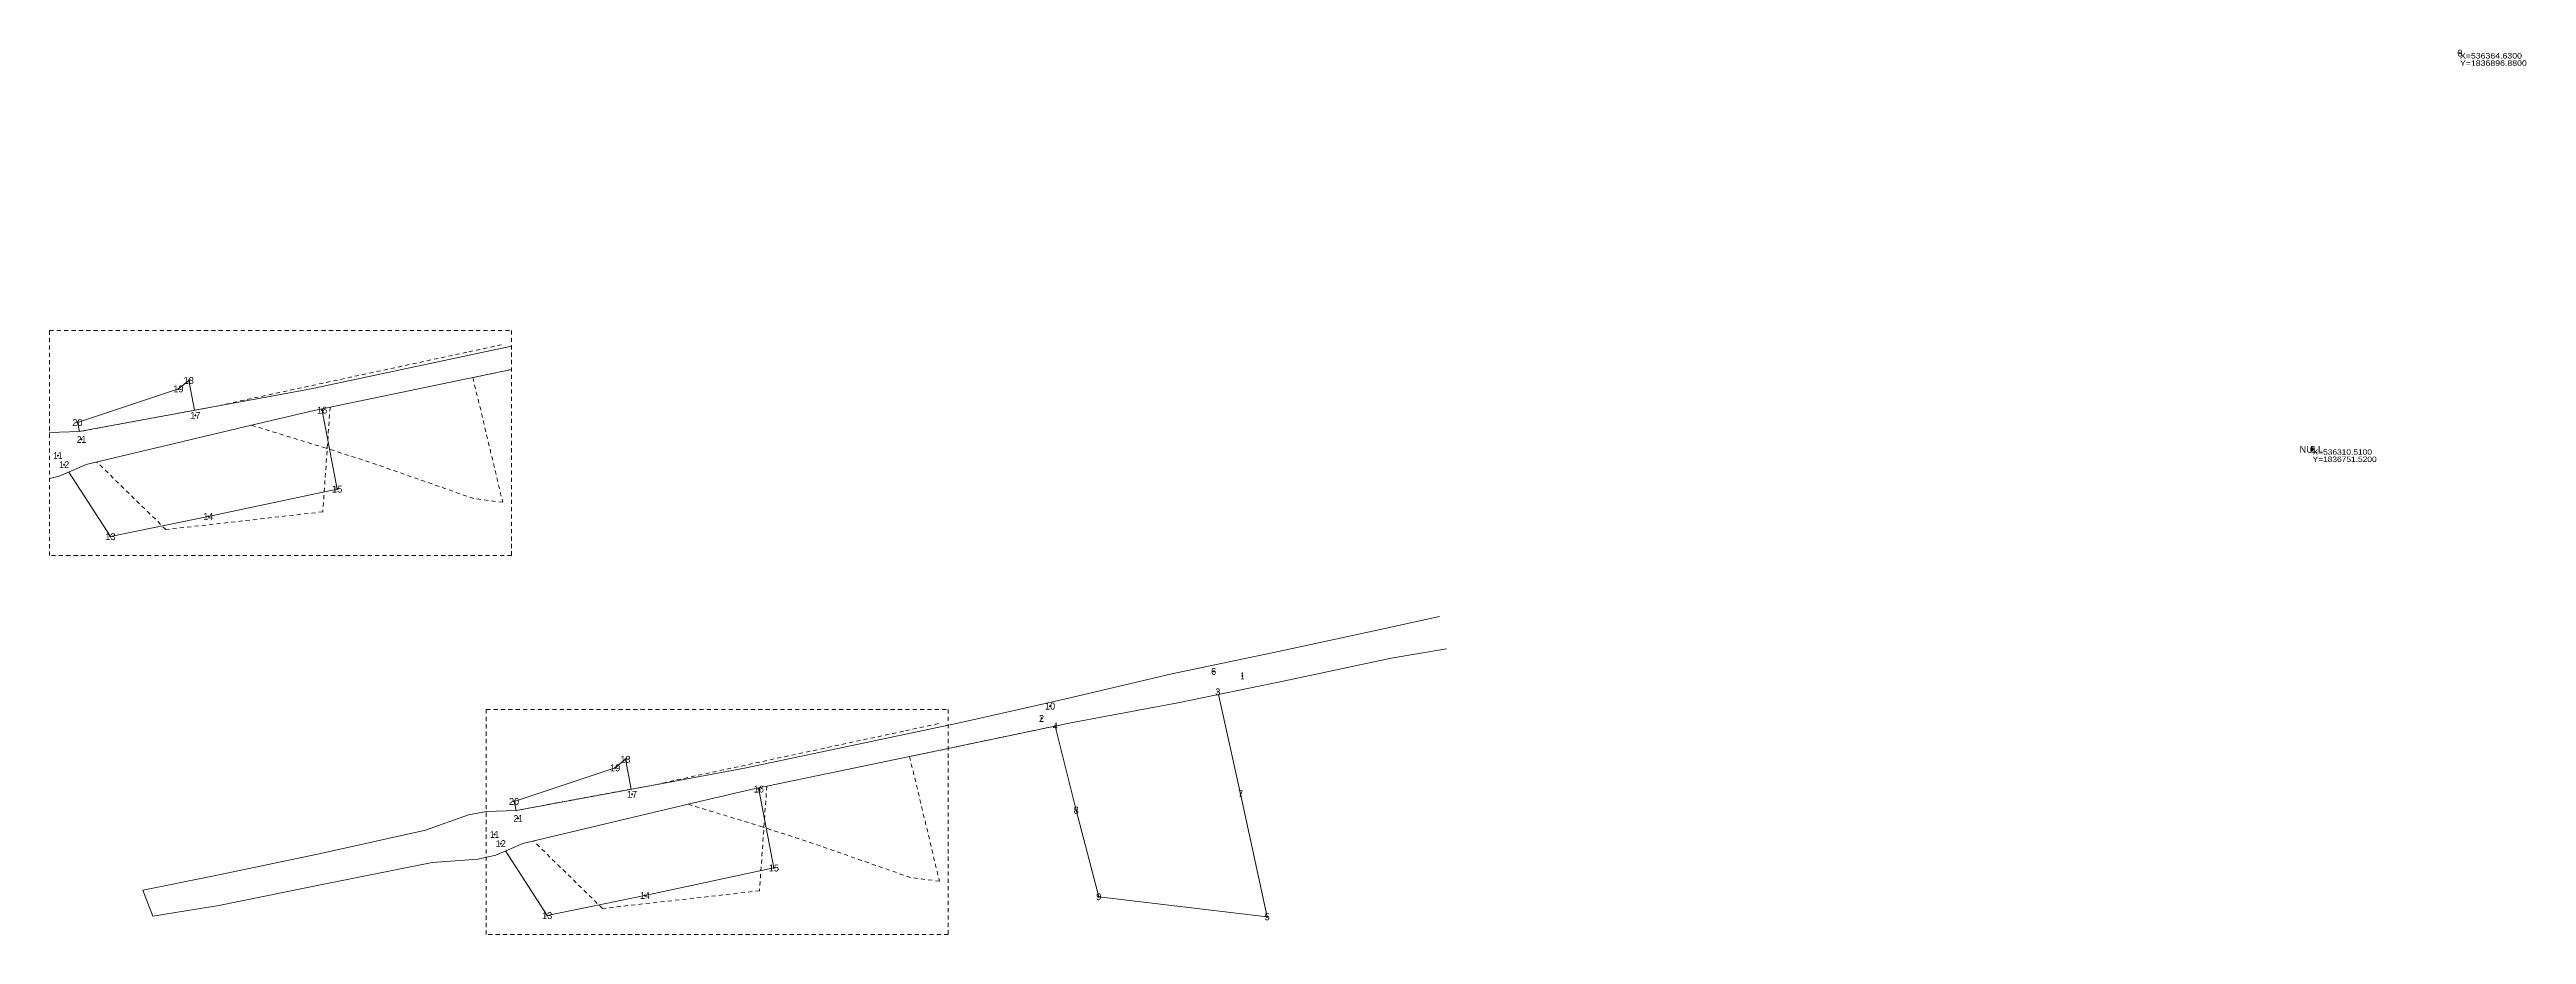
# Model space of a CAD drawing. Header units: metres. Extents: x 535480 to 537346, y 1836574 to 1836969.
# Drawn here: x 535480 to 536389, y 1836574 to 1836898 of the extents above; entities that cross this region are included whole.
import ezdxf
from ezdxf.enums import TextEntityAlignment as Align

# ---------------------------------------------------------------- set-up
doc = ezdxf.new("R2010")
doc.units = ezdxf.units.M
doc.linetypes.add('SHORT_DASHED', pattern=[2.7, 1.5, -1.2])
for name, color, linetype, lineweight in [('10', 7, 'Continuous', 13), ('11', 7, 'Continuous', 13), ('17', 7, 'Continuous', 13), ('2', 7, 'Continuous', 13)]:
    doc.layers.add(name, color=color, linetype=linetype, lineweight=lineweight)
doc.layers.add('12', color=7, linetype='Continuous')

msp = doc.modelspace()

# ---------------------------------------------------------------- hatches: boundary and pattern name
at = {"layer": '10'}
msp.add_hatch(color=256, dxfattribs=at).paths.add_polyline_path([(536310.51, 1836751.445, 1), (536310.51, 1836751.595, 1)])

# ---------------------------------------------------------------- linework, layer by layer
for p, q in [((536310.2, 1836751.52), (536309.88, 1836751.52)), ((536310.51, 1836751.83), (536310.51, 1836752.14)), ((536310.51, 1836750.89), (536310.51, 1836751.21)), ((536311.14, 1836751.52), (536310.82, 1836751.52))]:
    msp.add_line(p, q, dxfattribs=at)
for radius in [0.312, 0.075]:
    msp.add_circle((536310.51, 1836751.52), radius, dxfattribs=at)
at = {"layer": '11'}
for p, q in [((536364.94, 1836896.88), (536364.32, 1836896.88)), ((536364.63, 1836896.57), (536364.63, 1836897.19)), ((536310.82, 1836751.52), (536310.2, 1836751.52)), ((536310.51, 1836751.21), (536310.51, 1836751.83)), ((535907.29, 1836670.04), (535906.66, 1836670.04)), ((535906.98, 1836669.72), (535906.98, 1836670.35)), ((535908.84, 1836662.54), (535908.21, 1836662.54)), ((535908.52, 1836662.23), (535908.52, 1836662.85)), ((535917.84, 1836668.37), (535917.21, 1836668.37)), ((535917.52, 1836668.06), (535917.52, 1836668.68)), ((535847.22, 1836657.29), (535846.6, 1836657.29)), ((535846.91, 1836656.98), (535846.91, 1836657.6)), ((535844.08, 1836652.76), (535843.45, 1836652.76)), ((535843.76, 1836652.45), (535843.76, 1836653.07)), ((535849.13, 1836649.94), (535848.5, 1836649.94)), ((535848.82, 1836649.63), (535848.82, 1836650.26)), ((535691.28, 1836637.77), (535690.65, 1836637.77)), ((535690.96, 1836637.46), (535690.96, 1836638.09)), ((535687.5, 1836634.64), (535686.87, 1836634.64)), ((535687.18, 1836634.33), (535687.18, 1836634.95)), ((535740.27, 1836626.85), (535739.64, 1836626.85)), ((535739.95, 1836626.54), (535739.95, 1836627.16)), ((535650.4, 1836622.32), (535649.78, 1836622.32)), ((535650.09, 1836622.01), (535650.09, 1836622.63)), ((535693.72, 1836624.94), (535693.09, 1836624.94)), ((535693.4, 1836624.62), (535693.4, 1836625.25)), ((535856.8, 1836619.09), (535856.17, 1836619.09)), ((535856.48, 1836618.78), (535856.48, 1836619.4)), ((535917.2, 1836625.15), (535916.57, 1836625.15)), ((535916.88, 1836624.84), (535916.88, 1836625.46)), ((535643.23, 1836610.2), (535642.6, 1836610.2)), ((535642.92, 1836609.89), (535642.92, 1836610.51)), ((535651.89, 1836616.1), (535651.27, 1836616.1)), ((535651.58, 1836615.79), (535651.58, 1836616.41)), ((535645.52, 1836606.84), (535644.9, 1836606.84)), ((535645.21, 1836606.53), (535645.21, 1836607.15)), ((535745.8, 1836597.9), (535745.18, 1836597.9)), ((535745.49, 1836597.59), (535745.49, 1836598.21)), ((535662.55, 1836580.44), (535661.93, 1836580.44)), ((535662.24, 1836580.12), (535662.24, 1836580.75)), ((535698.46, 1836587.84), (535697.84, 1836587.84)), ((535698.15, 1836587.53), (535698.15, 1836588.15)), ((535865.11, 1836587.37), (535864.48, 1836587.37)), ((535864.8, 1836587.06), (535864.8, 1836587.68)), ((535926.92, 1836579.98), (535926.29, 1836579.98)), ((535926.6, 1836579.66), (535926.6, 1836580.29))]:
    msp.add_line(p, q, dxfattribs=at)
at = {"layer": '17', "linetype": 'SHORT_DASHED'}
for p, q in [((535634.95, 1836777.82), (535649.14, 1836780.79)), ((535795.31, 1836638.79), (535848.81, 1836649.98))]:
    msp.add_line(p, q, dxfattribs=at)
at = {"layer": '17'}
for p, q in [((535527.14, 1836773.67), (535526.51, 1836773.67)), ((535526.82, 1836773.36), (535526.82, 1836773.98)), ((535530.92, 1836776.8), (535530.29, 1836776.8)), ((535530.6, 1836776.49), (535530.6, 1836777.12)), ((535533.36, 1836763.97), (535532.73, 1836763.97)), ((535533.04, 1836763.65), (535533.04, 1836764.28)), ((535579.91, 1836765.88), (535579.28, 1836765.88)), ((535579.59, 1836765.57), (535579.59, 1836766.19)), ((535490.04, 1836761.35), (535489.42, 1836761.35)), ((535489.73, 1836761.04), (535489.73, 1836761.66)), ((535491.53, 1836755.13), (535490.91, 1836755.13)), ((535491.22, 1836754.82), (535491.22, 1836755.44)), ((535482.87, 1836749.23), (535482.24, 1836749.23)), ((535482.56, 1836748.92), (535482.56, 1836749.54)), ((535485.16, 1836745.87), (535484.54, 1836745.87)), ((535484.85, 1836745.56), (535484.85, 1836746.18)), ((535585.44, 1836736.93), (535584.82, 1836736.93)), ((535585.13, 1836736.62), (535585.13, 1836737.24)), ((535538.1, 1836726.87), (535537.48, 1836726.87)), ((535537.79, 1836726.56), (535537.79, 1836727.18)), ((535502.19, 1836719.47), (535501.57, 1836719.47)), ((535501.88, 1836719.15), (535501.88, 1836719.78))]:
    msp.add_line(p, q, dxfattribs=at)
at = {"layer": '17', "linetype": 'SHORT_DASHED'}
for points in [[(535479.5, 1836795.09), (535649.14, 1836795.09), (535649.14, 1836712.56), (535479.5, 1836712.56)], [(535639.86, 1836656.06), (535809.5, 1836656.06), (535809.5, 1836573.53), (535639.86, 1836573.53)]]:
    msp.add_lwpolyline(points, close=True, dxfattribs=at)
for points in [[(535645.52, 1836789.89), (535632.72, 1836787.13), (535550.97, 1836769.58), (535542.25, 1836767.59), (535532.69, 1836765.83), (535490.43, 1836758.03)], [(535634.95, 1836777.82), (535645.92, 1836732.09), (535635.26, 1836733.44), (535598.79, 1836746.2)], [(535582.53, 1836767), (535579.84, 1836728.57), (535522.21, 1836722.07), (535496.87, 1836746.85)], [(535553.67, 1836760.33), (535580.09, 1836752.24), (535598.79, 1836746.2)], [(535805.88, 1836650.86), (535793.08, 1836648.1), (535711.33, 1836630.55), (535702.61, 1836628.56), (535693.05, 1836626.8), (535650.79, 1836619)], [(535795.31, 1836638.79), (535806.28, 1836593.06), (535795.62, 1836594.41), (535759.15, 1836607.17)], [(535742.89, 1836627.97), (535740.2, 1836589.54), (535682.57, 1836583.04), (535657.23, 1836607.82)], [(535714.03, 1836621.3), (535740.45, 1836613.21), (535759.15, 1836607.17)]]:
    msp.add_lwpolyline(points, dxfattribs=at)
at = {"layer": '17'}
for points in [[(535649.14, 1836789.38), (535575, 1836773.63), (535542.25, 1836767.59)], [(535553.67, 1836760.33), (535576.65, 1836765.78), (535649.14, 1836780.76)], [(535532.69, 1836765.83), (535530.6, 1836776.8), (535526.82, 1836773.67), (535489.73, 1836761.35), (535490.52, 1836758.05)], [(535542.25, 1836767.59), (535490.43, 1836758.03), (535479.57, 1836757.67), (535479.5, 1836757.66)], [(535579.5, 1836766.37), (535585.13, 1836736.93), (535537.79, 1836726.87), (535501.88, 1836719.47), (535486.59, 1836743.18)], [(535479.5, 1836740.83), (535483, 1836741.64), (535492.99, 1836745.93), (535553.67, 1836760.33)], [(535908.74, 1836661.56), (535916.88, 1836625.15), (535926.6, 1836579.98), (535864.8, 1836587.37), (535856.48, 1836619.09), (535848.81, 1836649.98)], [(535693.05, 1836626.8), (535690.96, 1836637.77), (535687.18, 1836634.64), (535650.09, 1836622.32), (535650.88, 1836619.02)], [(535739.86, 1836627.34), (535745.49, 1836597.9), (535698.15, 1836587.84), (535662.24, 1836580.44), (535646.95, 1836604.15)]]:
    msp.add_lwpolyline(points, dxfattribs=at)
at = {"layer": '2'}
for points in [[(535989.93, 1836690.21), (535969.84, 1836685.74), (535930.75, 1836677.37), (535891.59, 1836669.12), (535852.65, 1836659.91), (535813.61, 1836651.22), (535735.36, 1836634.6), (535702.61, 1836628.56)], [(535714.03, 1836621.3), (535737.01, 1836626.75), (535815.37, 1836642.94), (535854.54, 1836651.19), (535893.83, 1836658.5), (535933.05, 1836666.54), (535972.13, 1836674.91), (535992.44, 1836678.34)], [(535702.61, 1836628.56), (535650.79, 1836619), (535639.93, 1836618.64), (535633.37, 1836617.36), (535617.52, 1836611.75), (535578.48, 1836603.07), (535539.33, 1836594.92), (535513.78, 1836589.8), (535517.42, 1836580.28), (535541.65, 1836584.19), (535580.83, 1836592.03), (535620.02, 1836599.87), (535636.86, 1836601.11), (535643.36, 1836602.61), (535653.35, 1836606.9), (535714.03, 1836621.3)]]:
    msp.add_lwpolyline(points, dxfattribs=at)

# ---------------------------------------------------------------- texts
at = {"layer": '12'}
for s, p in [('0', (536364.625, 1836895.62)), ('NULL ', (536310.505, 1836750.26)), ('0', (536310.505, 1836750.26)), ('6', (535906.97, 1836668.78)), ('3', (535908.52, 1836661.28)), ('2', (535843.77, 1836651.5)), ('10', (535846.905, 1836656.03)), ('19', (535687.18, 1836633.38)), ('18', (535690.96, 1836636.51)), ('17', (535693.395, 1836623.68)), ('16', (535739.95, 1836625.59)), ('7', (535916.875, 1836623.89)), ('20', (535650.085, 1836621.06)), ('8', (535856.48, 1836617.83)), ('12', (535645.21, 1836605.58)), ('15', (535745.49, 1836596.64)), ('13', (535662.24, 1836579.18)), ('9', (535864.8, 1836586.11)), ('5', (535926.6, 1836578.72))]:
    msp.add_text(s, height=2.52, dxfattribs=at).set_placement(p, align=Align.CENTER)
for s, width, p in [('1', 0.8, (535917.525, 1836667.11)), ('4', 0.95, (535848.82, 1836648.68)), ('21', 0.9, (535651.585, 1836614.84)), ('11', 0.9, (535642.925, 1836608.94)), ('14', 0.95, (535698.15, 1836586.58))]:
    msp.add_text(s, height=2.52, dxfattribs=dict(at, width=width)).set_placement(p, align=Align.CENTER)
at = {"layer": '17'}
for s, width, p in [('Y=1836896.8800', 1.2, (536364.63, 1836892.22)), ('X=536364.6300', 1.2, (536364.63, 1836894.88)), ('Y=1836751.5200', 1.15, (536310.51, 1836746.86)), ('X=536310.5100', 1.15, (536310.51, 1836749.52))]:
    msp.add_text(s, height=2, dxfattribs=dict(at, width=width)).set_placement(p)
for s, p in [('19', (535526.82, 1836772.41)), ('18', (535530.6, 1836775.54)), ('20', (535489.725, 1836760.09)), ('17', (535533.035, 1836762.71)), ('16', (535579.59, 1836764.62)), ('12', (535484.85, 1836744.61)), ('15', (535585.13, 1836735.67)), ('13', (535501.88, 1836718.21))]:
    msp.add_text(s, height=2.52, dxfattribs=at).set_placement(p, align=Align.CENTER)
for s, width, p in [('21', 0.9, (535491.225, 1836753.87)), ('11', 0.9, (535482.565, 1836747.97)), ('14', 0.95, (535537.79, 1836725.61))]:
    msp.add_text(s, height=2.52, dxfattribs=dict(at, width=width)).set_placement(p, align=Align.CENTER)

doc.saveas('drawing.dxf')
